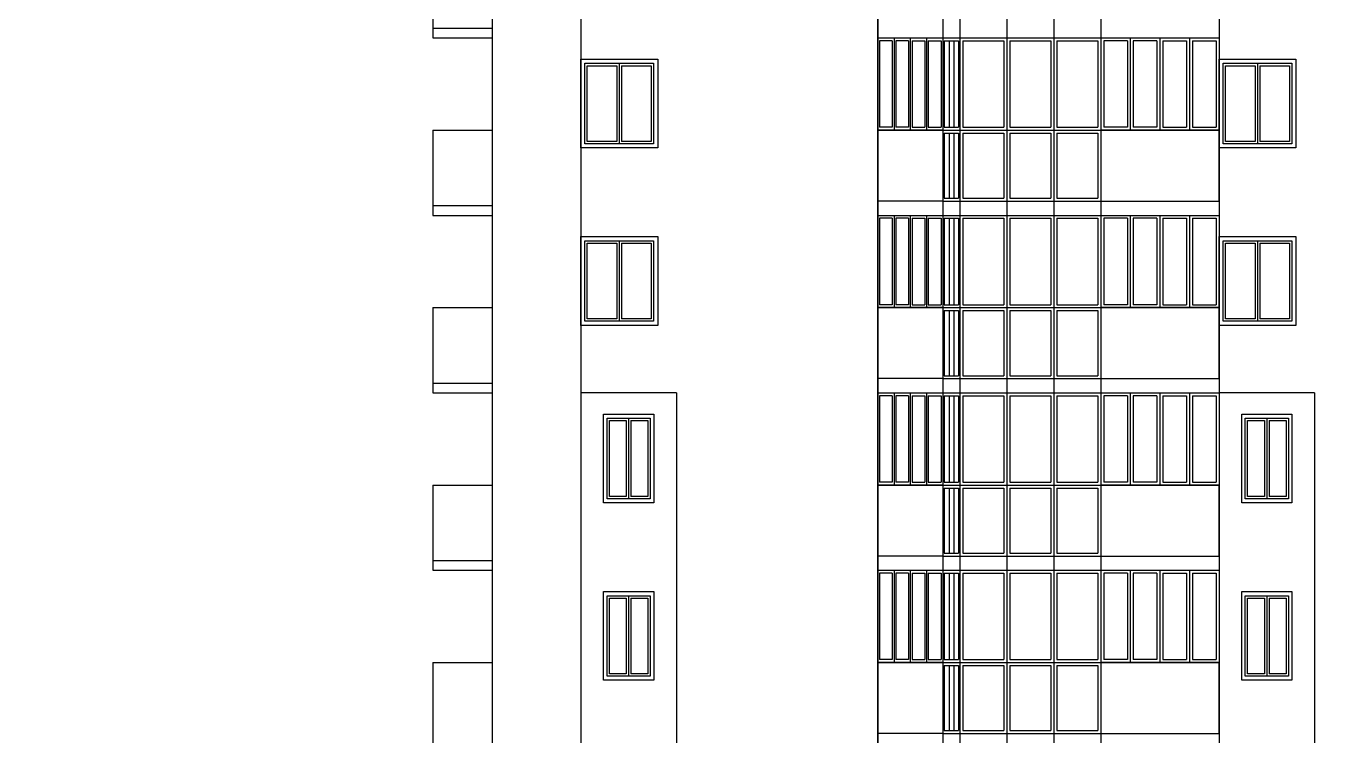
# Model space of a CAD drawing. Header units: inches. Extents: x -634 to 3638, y -6930911 to 5552.
# Drawn here: x 2306.56 to 2327.81, y 3409.74 to 3421.31 of the extents above; entities that cross this region are included whole.
import ezdxf

# ---------------------------------------------------------------- set-up
doc = ezdxf.new("R2010")
doc.units = ezdxf.units.IN
doc.header["$MEASUREMENT"] = 0
doc.linetypes.add('Dashed', pattern=[1128.888893, 564.444447, -564.444447])
for name, color, linetype, lineweight in [('ELEV', 134, 'Continuous', 18), ('фасады', 7, 'Continuous', 30), ('фасады2', 7, 'Continuous', 25)]:
    doc.layers.add(name, color=color, linetype=linetype, lineweight=lineweight)

msp = doc.modelspace()

# ---------------------------------------------------------------- hatches: boundary and pattern name
at = {"layer": 'ELEV', "linetype": 'Continuous'}
h = msp.add_hatch(dxfattribs=at)
h.set_pattern_fill('ANSI31', color=256, scale=0.01044, style=0)
h.set_pattern_definition([(45, (1262.311104, 3366.587935), (-0.02343928418428, 0.02343928418428), [])])
edge = h.paths.add_edge_path()
edge.add_ellipse((1445.78234, 3471.96182), major_axis=(0, 6932302.83262), ratio=0.00000001506, start_angle=89.999976115149, end_angle=270.000023884851)
edge.add_line((1445.67794, 3474.85168), (1445.67794, 3528.48347))
edge.add_line((1445.67794, 3528.48347), (1445.88675, 3528.48347))
edge.add_line((1445.88675, 3528.48347), (1445.88675, 3474.85168))

# ---------------------------------------------------------------- linework, layer by layer
at = {"layer": 'фасады', "color": 7, "ltscale": 100}
for p, q in [((2317.17038, 3415.33152), (2315.61057, 3415.33152)), ((2327.57975, 3415.33152), (2326.01994, 3415.33152))]:
    msp.add_line(p, q, dxfattribs=at)
for points in [[(2320.454, 3400.86201), (2320.454, 3426.90714)], [(2321.79484, 3426.90714), (2321.79484, 3400.86201)], [(2326.01994, 3426.90714), (2326.01994, 3400.86201)]]:
    msp.add_lwpolyline(points, dxfattribs=at)
at = {"layer": 'фасады', "color": 7, "linetype": 'Dashed', "ltscale": 100}
for points in [[(2314.16362, 3424.01323), (2314.16362, 3421.11933)], [(2315.61057, 3424.01323), (2315.61057, 3421.11933)], [(2313.19898, 3422.5084), (2313.19898, 3421.11933)], [(2314.16362, 3421.27367), (2313.19898, 3421.27367), (2313.19898, 3421.11933), (2314.16362, 3421.11933)], [(2314.16362, 3421.11933), (2314.16362, 3418.22543)], [(2315.61057, 3421.11933), (2315.61057, 3418.22543)], [(2313.19898, 3419.6145), (2313.19898, 3418.22543)], [(2313.19898, 3419.6145), (2314.16362, 3419.6145)], [(2314.16362, 3418.37977), (2313.19898, 3418.37977), (2313.19898, 3418.22543), (2314.16362, 3418.22543)], [(2314.16362, 3418.22543), (2314.16362, 3415.33152)], [(2315.61057, 3418.22543), (2315.61057, 3415.33152)], [(2313.19898, 3416.7206), (2313.19898, 3415.33152)], [(2313.19898, 3416.7206), (2314.16362, 3416.7206)], [(2314.16362, 3415.48587), (2313.19898, 3415.48587), (2313.19898, 3415.33152), (2314.16362, 3415.33152)], [(2314.16362, 3415.33152), (2314.16362, 3412.43762)], [(2315.61057, 3415.33152), (2315.61057, 3412.43762)], [(2317.17038, 3415.33152), (2317.17038, 3412.43762)], [(2327.57975, 3415.33152), (2327.57975, 3412.43762)], [(2313.19898, 3413.82669), (2313.19898, 3412.43762)], [(2313.19898, 3413.82669), (2314.16362, 3413.82669)], [(2314.16362, 3412.59196), (2313.19898, 3412.59196), (2313.19898, 3412.43762), (2314.16362, 3412.43762)], [(2314.16362, 3412.43762), (2314.16362, 3409.54372)], [(2315.61057, 3412.43762), (2315.61057, 3409.54372)], [(2317.17038, 3412.43762), (2317.17038, 3409.54372)], [(2327.57975, 3412.43762), (2327.57975, 3409.54372)], [(2313.19898, 3410.93279), (2313.19898, 3409.54372)], [(2313.19898, 3410.93279), (2314.16362, 3410.93279)]]:
    msp.add_lwpolyline(points, dxfattribs=at)
at = {"layer": 'фасады', "color": 7, "ltscale": 100}
for points in [[(2320.454, 3419.6145), (2321.5151, 3419.6145), (2321.5151, 3418.45694), (2320.454, 3418.45694)], [(2326.01994, 3419.6145), (2324.09067, 3419.6145), (2324.09067, 3418.45694), (2326.01994, 3418.45694)], [(2320.454, 3416.7206), (2321.5151, 3416.7206), (2321.5151, 3415.56304), (2320.454, 3415.56304)], [(2326.01994, 3416.7206), (2324.09067, 3416.7206), (2324.09067, 3415.56304), (2326.01994, 3415.56304)], [(2320.454, 3413.82669), (2321.5151, 3413.82669), (2321.5151, 3412.66913), (2320.454, 3412.66913)], [(2326.01994, 3413.82669), (2324.09067, 3413.82669), (2324.09067, 3412.66913), (2326.01994, 3412.66913)], [(2320.454, 3410.93279), (2321.5151, 3410.93279), (2321.5151, 3409.77523), (2320.454, 3409.77523)], [(2326.01994, 3410.93279), (2324.09067, 3410.93279), (2324.09067, 3409.77523), (2326.01994, 3409.77523)]]:
    msp.add_lwpolyline(points, close=True, dxfattribs=at)
at = {"layer": 'фасады2', "color": 7, "ltscale": 100}
for p, q in [((2315.67809, 3420.70454), (2316.79707, 3420.70454)), ((2315.67809, 3419.39264), (2315.67809, 3420.70454)), ((2315.71668, 3419.43122), (2315.71668, 3420.66595)), ((2315.71668, 3420.66595), (2316.199, 3420.66595)), ((2316.27617, 3420.66595), (2316.75848, 3420.66595)), ((2316.75848, 3420.66595), (2316.75848, 3419.43122)), ((2316.79707, 3420.70454), (2316.79707, 3419.39264)), ((2326.08746, 3420.70454), (2327.20644, 3420.70454)), ((2326.08746, 3419.39264), (2326.08746, 3420.70454)), ((2326.12605, 3419.43122), (2326.12605, 3420.66595)), ((2326.12605, 3420.66595), (2326.60837, 3420.66595)), ((2326.68554, 3420.66595), (2327.16785, 3420.66595)), ((2327.16785, 3420.66595), (2327.16785, 3419.43122)), ((2327.20644, 3420.70454), (2327.20644, 3419.39264)), ((2321.5151, 3419.6145), (2320.454, 3419.6145)), ((2321.5151, 3419.6145), (2320.454, 3419.6145)), ((2321.5151, 3419.6145), (2320.454, 3419.6145)), ((2326.01994, 3419.6145), (2324.09067, 3419.6145)), ((2326.01994, 3419.6145), (2324.09067, 3419.6145)), ((2326.01994, 3419.6145), (2324.09067, 3419.6145)), ((2316.79707, 3419.39264), (2315.67809, 3419.39264)), ((2316.199, 3419.43122), (2315.71668, 3419.43122)), ((2316.75848, 3419.43122), (2316.27617, 3419.43122)), ((2327.20644, 3419.39264), (2326.08746, 3419.39264)), ((2326.60837, 3419.43122), (2326.12605, 3419.43122)), ((2327.16785, 3419.43122), (2326.68554, 3419.43122)), ((2315.67809, 3417.81063), (2316.79707, 3417.81063)), ((2315.67809, 3416.49873), (2315.67809, 3417.81063)), ((2315.71668, 3416.53732), (2315.71668, 3417.77205)), ((2315.71668, 3417.77205), (2316.199, 3417.77205)), ((2316.27617, 3417.77205), (2316.75848, 3417.77205)), ((2316.75848, 3417.77205), (2316.75848, 3416.53732)), ((2316.79707, 3417.81063), (2316.79707, 3416.49873)), ((2326.08746, 3417.81063), (2327.20644, 3417.81063)), ((2326.08746, 3416.49873), (2326.08746, 3417.81063)), ((2326.12605, 3416.53732), (2326.12605, 3417.77205)), ((2326.12605, 3417.77205), (2326.60837, 3417.77205)), ((2326.68554, 3417.77205), (2327.16785, 3417.77205)), ((2327.16785, 3417.77205), (2327.16785, 3416.53732)), ((2327.20644, 3417.81063), (2327.20644, 3416.49873)), ((2316.199, 3416.53732), (2315.71668, 3416.53732)), ((2316.75848, 3416.53732), (2316.27617, 3416.53732)), ((2321.5151, 3416.7206), (2320.454, 3416.7206)), ((2321.5151, 3416.7206), (2320.454, 3416.7206)), ((2321.5151, 3416.7206), (2320.454, 3416.7206)), ((2326.01994, 3416.7206), (2324.09067, 3416.7206)), ((2326.01994, 3416.7206), (2324.09067, 3416.7206)), ((2326.01994, 3416.7206), (2324.09067, 3416.7206)), ((2326.60837, 3416.53732), (2326.12605, 3416.53732)), ((2327.16785, 3416.53732), (2326.68554, 3416.53732)), ((2316.79707, 3416.49873), (2315.67809, 3416.49873)), ((2327.20644, 3416.49873), (2326.08746, 3416.49873)), ((2316.03838, 3413.60483), (2316.03838, 3414.91673)), ((2316.03838, 3414.91673), (2316.74257, 3414.91673)), ((2316.07697, 3413.64341), (2316.07697, 3414.87815)), ((2316.07697, 3414.87815), (2316.35189, 3414.87815)), ((2316.42906, 3414.87815), (2316.70398, 3414.87815)), ((2316.70398, 3414.87815), (2316.70398, 3413.64341)), ((2316.74257, 3414.91673), (2316.74257, 3413.60483)), ((2326.44775, 3413.60483), (2326.44775, 3414.91673)), ((2326.44775, 3414.91673), (2327.15194, 3414.91673)), ((2326.48634, 3413.64341), (2326.48634, 3414.87815)), ((2326.48634, 3414.87815), (2326.76126, 3414.87815)), ((2326.83843, 3414.87815), (2327.11335, 3414.87815)), ((2327.11335, 3414.87815), (2327.11335, 3413.64341)), ((2327.15194, 3414.91673), (2327.15194, 3413.60483)), ((2321.5151, 3413.82669), (2320.454, 3413.82669)), ((2321.5151, 3413.82669), (2320.454, 3413.82669)), ((2326.01994, 3413.82669), (2324.09067, 3413.82669)), ((2326.01994, 3413.82669), (2324.09067, 3413.82669)), ((2316.74257, 3413.60483), (2316.03838, 3413.60483)), ((2316.35189, 3413.64341), (2316.07697, 3413.64341)), ((2316.70398, 3413.64341), (2316.42906, 3413.64341)), ((2327.15194, 3413.60483), (2326.44775, 3413.60483)), ((2326.76126, 3413.64341), (2326.48634, 3413.64341)), ((2327.11335, 3413.64341), (2326.83843, 3413.64341)), ((2316.03838, 3410.71093), (2316.03838, 3412.02283)), ((2316.03838, 3412.02283), (2316.74257, 3412.02283)), ((2316.07697, 3410.74951), (2316.07697, 3411.98424)), ((2316.07697, 3411.98424), (2316.35189, 3411.98424)), ((2316.42906, 3411.98424), (2316.70398, 3411.98424)), ((2316.70398, 3411.98424), (2316.70398, 3410.74951)), ((2316.74257, 3412.02283), (2316.74257, 3410.71093)), ((2326.44775, 3410.71093), (2326.44775, 3412.02283)), ((2326.44775, 3412.02283), (2327.15194, 3412.02283)), ((2326.48634, 3410.74951), (2326.48634, 3411.98424)), ((2326.48634, 3411.98424), (2326.76126, 3411.98424)), ((2326.83843, 3411.98424), (2327.11335, 3411.98424)), ((2327.11335, 3411.98424), (2327.11335, 3410.74951)), ((2327.15194, 3412.02283), (2327.15194, 3410.71093)), ((2321.5151, 3410.93279), (2320.454, 3410.93279)), ((2326.01994, 3410.93279), (2324.09067, 3410.93279)), ((2316.74257, 3410.71093), (2316.03838, 3410.71093)), ((2316.35189, 3410.74951), (2316.07697, 3410.74951)), ((2316.70398, 3410.74951), (2316.42906, 3410.74951)), ((2327.15194, 3410.71093), (2326.44775, 3410.71093)), ((2326.76126, 3410.74951), (2326.48634, 3410.74951)), ((2327.11335, 3410.74951), (2326.83843, 3410.74951))]:
    msp.add_line(p, q, dxfattribs=at)
at = {"layer": 'фасады2', "color": 7, "linetype": 'Dashed', "ltscale": 100}
for points in [[(2320.454, 3424.01323), (2320.454, 3421.11933)], [(2320.454, 3424.01323), (2320.454, 3421.11933)], [(2320.454, 3424.01323), (2320.454, 3421.11933)], [(2321.5151, 3424.01323), (2321.5151, 3421.11933)], [(2321.5151, 3424.01323), (2321.5151, 3421.11933)], [(2321.5151, 3424.01323), (2321.5151, 3421.11933)], [(2321.79484, 3424.01323), (2321.79484, 3421.11933)], [(2321.79484, 3424.01323), (2321.79484, 3421.11933)], [(2321.79484, 3424.01323), (2321.79484, 3421.11933)], [(2322.55979, 3424.01323), (2322.55979, 3421.11933)], [(2323.32475, 3424.01323), (2323.32475, 3421.11933)], [(2324.09067, 3424.01323), (2324.09067, 3421.11933)], [(2324.09067, 3424.01323), (2324.09067, 3421.11933)], [(2324.09067, 3424.01323), (2324.09067, 3421.11933)], [(2326.01994, 3424.01323), (2326.01994, 3421.11933)], [(2326.01994, 3424.01323), (2326.01994, 3421.11933)], [(2326.01994, 3424.01323), (2326.01994, 3421.11933)], [(2320.454, 3421.11933), (2320.454, 3418.22543)], [(2320.454, 3421.11933), (2320.454, 3418.22543)], [(2320.454, 3421.11933), (2320.454, 3418.22543)], [(2320.454, 3421.11933), (2326.01994, 3421.11933)], [(2320.454, 3421.11933), (2326.01994, 3421.11933)], [(2320.48294, 3421.0711), (2320.48294, 3419.66273)], [(2320.69033, 3421.0711), (2320.48294, 3421.0711)], [(2320.69033, 3421.0711), (2320.69033, 3419.66273)], [(2320.71927, 3421.11933), (2320.71927, 3419.6145)], [(2320.74821, 3421.0711), (2320.74821, 3419.66273)], [(2320.95561, 3421.0711), (2320.74821, 3421.0711)], [(2320.95561, 3421.0711), (2320.95561, 3419.66273)], [(2320.98455, 3421.11933), (2320.98455, 3419.6145)], [(2321.01349, 3421.0711), (2321.01349, 3419.66273)], [(2321.01349, 3421.0711), (2321.22088, 3421.0711)], [(2321.22088, 3421.0711), (2321.22088, 3419.66273)], [(2321.24982, 3421.11933), (2321.24982, 3419.6145)], [(2321.27876, 3421.0711), (2321.27876, 3419.66273)], [(2321.27876, 3421.0711), (2321.48616, 3421.0711)], [(2321.48616, 3421.0711), (2321.48616, 3419.66273)], [(2321.5151, 3421.11933), (2321.5151, 3418.22543)], [(2321.5151, 3421.11933), (2321.5151, 3418.22543)], [(2321.5151, 3421.11933), (2321.5151, 3418.22543)], [(2321.53921, 3421.0711), (2321.77072, 3421.0711)], [(2321.79484, 3421.11933), (2321.79484, 3418.22543)], [(2321.79484, 3421.11933), (2321.79484, 3418.22543)], [(2321.79484, 3421.11933), (2321.79484, 3418.22543)], [(2321.84307, 3421.0711), (2322.51156, 3421.0711)], [(2322.55979, 3421.11933), (2322.55979, 3418.22543)], [(2322.60803, 3421.0711), (2323.27652, 3421.0711)], [(2323.32475, 3421.11933), (2323.32475, 3418.22543)], [(2323.37298, 3421.0711), (2324.04147, 3421.0711)], [(2324.09067, 3421.11933), (2324.09067, 3418.22543)], [(2324.09067, 3421.11933), (2324.09067, 3418.22543)], [(2324.09067, 3421.11933), (2324.09067, 3418.22543)], [(2324.52476, 3421.0711), (2324.1389, 3421.0711)], [(2324.52476, 3421.0711), (2324.52476, 3419.66273)], [(2324.57299, 3421.11933), (2324.57299, 3419.6145)], [(2324.62122, 3421.0711), (2324.62122, 3419.66273)], [(2325.00707, 3421.0711), (2324.62122, 3421.0711)], [(2325.00707, 3421.0711), (2325.00707, 3419.66273)], [(2325.0553, 3421.11933), (2325.0553, 3419.6145)], [(2325.10354, 3421.0711), (2325.10354, 3419.66273)], [(2325.10354, 3421.0711), (2325.48939, 3421.0711)], [(2325.48939, 3421.0711), (2325.48939, 3419.66273)], [(2325.53762, 3421.11933), (2325.53762, 3419.6145)], [(2325.58585, 3421.0711), (2325.58585, 3419.66273)], [(2325.58585, 3421.0711), (2325.97171, 3421.0711)], [(2326.01994, 3421.11933), (2326.01994, 3418.22543)], [(2326.01994, 3421.11933), (2326.01994, 3418.22543)], [(2326.01994, 3421.11933), (2326.01994, 3418.22543)], [(2320.454, 3419.6145), (2326.01994, 3419.6145)], [(2320.454, 3419.6145), (2326.01994, 3419.6145)], [(2320.69033, 3419.66273), (2320.48294, 3419.66273)], [(2320.95561, 3419.66273), (2320.74821, 3419.66273)], [(2321.01349, 3419.66273), (2321.22088, 3419.66273)], [(2321.27876, 3419.66273), (2321.48616, 3419.66273)], [(2321.53921, 3419.66273), (2321.77072, 3419.66273)], [(2321.53921, 3419.56627), (2321.77072, 3419.56627)], [(2321.84307, 3419.66273), (2322.51156, 3419.66273)], [(2321.84307, 3419.56627), (2322.51156, 3419.56627)], [(2322.60803, 3419.66273), (2323.27652, 3419.66273)], [(2322.60803, 3419.56627), (2323.27652, 3419.56627)], [(2323.37298, 3419.66273), (2324.04147, 3419.66273)], [(2323.37298, 3419.56627), (2324.04147, 3419.56627)], [(2324.52476, 3419.66273), (2324.1389, 3419.66273)], [(2325.00707, 3419.66273), (2324.62122, 3419.66273)], [(2325.10354, 3419.66273), (2325.48939, 3419.66273)], [(2325.58585, 3419.66273), (2325.97171, 3419.66273)], [(2321.5151, 3418.45694), (2324.09067, 3418.45694)], [(2321.53921, 3418.50517), (2321.77072, 3418.50517)], [(2321.84307, 3418.50517), (2322.51156, 3418.50517)], [(2322.60803, 3418.50517), (2323.27652, 3418.50517)], [(2323.37298, 3418.50517), (2324.04147, 3418.50517)], [(2320.454, 3418.22543), (2320.454, 3415.33152)], [(2320.454, 3418.22543), (2320.454, 3415.33152)], [(2320.454, 3418.22543), (2320.454, 3415.33152)], [(2320.454, 3418.22543), (2326.01994, 3418.22543)], [(2320.454, 3418.22543), (2326.01994, 3418.22543)], [(2320.48294, 3418.1772), (2320.48294, 3416.76883)], [(2320.69033, 3418.1772), (2320.48294, 3418.1772)], [(2320.69033, 3418.1772), (2320.69033, 3416.76883)], [(2320.71927, 3418.22543), (2320.71927, 3416.7206)], [(2320.74821, 3418.1772), (2320.74821, 3416.76883)], [(2320.95561, 3418.1772), (2320.74821, 3418.1772)], [(2320.95561, 3418.1772), (2320.95561, 3416.76883)], [(2320.98455, 3418.22543), (2320.98455, 3416.7206)], [(2321.01349, 3418.1772), (2321.01349, 3416.76883)], [(2321.01349, 3418.1772), (2321.22088, 3418.1772)], [(2321.22088, 3418.1772), (2321.22088, 3416.76883)], [(2321.24982, 3418.22543), (2321.24982, 3416.7206)], [(2321.27876, 3418.1772), (2321.27876, 3416.76883)], [(2321.27876, 3418.1772), (2321.48616, 3418.1772)], [(2321.48616, 3418.1772), (2321.48616, 3416.76883)], [(2321.5151, 3418.22543), (2321.5151, 3415.33152)], [(2321.5151, 3418.22543), (2321.5151, 3415.33152)], [(2321.5151, 3418.22543), (2321.5151, 3415.33152)], [(2321.53921, 3418.1772), (2321.77072, 3418.1772)], [(2321.79484, 3418.22543), (2321.79484, 3415.33152)], [(2321.79484, 3418.22543), (2321.79484, 3415.33152)], [(2321.79484, 3418.22543), (2321.79484, 3415.33152)], [(2321.84307, 3418.1772), (2322.51156, 3418.1772)], [(2322.55979, 3418.22543), (2322.55979, 3415.33152)], [(2322.60803, 3418.1772), (2323.27652, 3418.1772)], [(2323.32475, 3418.22543), (2323.32475, 3415.33152)], [(2323.37298, 3418.1772), (2324.04147, 3418.1772)], [(2324.09067, 3418.22543), (2324.09067, 3415.33152)], [(2324.09067, 3418.22543), (2324.09067, 3415.33152)], [(2324.09067, 3418.22543), (2324.09067, 3415.33152)], [(2324.52476, 3418.1772), (2324.1389, 3418.1772)], [(2324.52476, 3418.1772), (2324.52476, 3416.76883)], [(2324.57299, 3418.22543), (2324.57299, 3416.7206)], [(2324.62122, 3418.1772), (2324.62122, 3416.76883)], [(2325.00707, 3418.1772), (2324.62122, 3418.1772)], [(2325.00707, 3418.1772), (2325.00707, 3416.76883)], [(2325.0553, 3418.22543), (2325.0553, 3416.7206)], [(2325.10354, 3418.1772), (2325.10354, 3416.76883)], [(2325.10354, 3418.1772), (2325.48939, 3418.1772)], [(2325.48939, 3418.1772), (2325.48939, 3416.76883)], [(2325.53762, 3418.22543), (2325.53762, 3416.7206)], [(2325.58585, 3418.1772), (2325.58585, 3416.76883)], [(2325.58585, 3418.1772), (2325.97171, 3418.1772)], [(2326.01994, 3418.22543), (2326.01994, 3415.33152)], [(2326.01994, 3418.22543), (2326.01994, 3415.33152)], [(2326.01994, 3418.22543), (2326.01994, 3415.33152)], [(2320.69033, 3416.76883), (2320.48294, 3416.76883)], [(2320.95561, 3416.76883), (2320.74821, 3416.76883)], [(2321.01349, 3416.76883), (2321.22088, 3416.76883)], [(2321.27876, 3416.76883), (2321.48616, 3416.76883)], [(2321.53921, 3416.76883), (2321.77072, 3416.76883)], [(2321.84307, 3416.76883), (2322.51156, 3416.76883)], [(2322.60803, 3416.76883), (2323.27652, 3416.76883)], [(2323.37298, 3416.76883), (2324.04147, 3416.76883)], [(2324.52476, 3416.76883), (2324.1389, 3416.76883)], [(2325.00707, 3416.76883), (2324.62122, 3416.76883)], [(2325.10354, 3416.76883), (2325.48939, 3416.76883)], [(2325.58585, 3416.76883), (2325.97171, 3416.76883)], [(2320.454, 3416.7206), (2326.01994, 3416.7206)], [(2320.454, 3416.7206), (2326.01994, 3416.7206)], [(2321.53921, 3416.67237), (2321.77072, 3416.67237)], [(2321.84307, 3416.67237), (2322.51156, 3416.67237)], [(2322.60803, 3416.67237), (2323.27652, 3416.67237)], [(2323.37298, 3416.67237), (2324.04147, 3416.67237)], [(2321.5151, 3415.56304), (2324.09067, 3415.56304)], [(2321.53921, 3415.61127), (2321.77072, 3415.61127)], [(2321.84307, 3415.61127), (2322.51156, 3415.61127)], [(2322.60803, 3415.61127), (2323.27652, 3415.61127)], [(2323.37298, 3415.61127), (2324.04147, 3415.61127)], [(2320.454, 3415.33152), (2320.454, 3412.43762)], [(2320.454, 3415.33152), (2320.454, 3412.43762)], [(2320.454, 3415.33152), (2326.01994, 3415.33152)], [(2320.454, 3415.33152), (2326.01994, 3415.33152)], [(2320.48294, 3415.28329), (2320.48294, 3413.87493)], [(2320.69033, 3415.28329), (2320.48294, 3415.28329)], [(2320.69033, 3415.28329), (2320.69033, 3413.87493)], [(2320.71927, 3415.33152), (2320.71927, 3413.82669)], [(2320.74821, 3415.28329), (2320.74821, 3413.87493)], [(2320.95561, 3415.28329), (2320.74821, 3415.28329)], [(2320.95561, 3415.28329), (2320.95561, 3413.87493)], [(2320.98455, 3415.33152), (2320.98455, 3413.82669)], [(2321.01349, 3415.28329), (2321.01349, 3413.87493)], [(2321.01349, 3415.28329), (2321.22088, 3415.28329)], [(2321.22088, 3415.28329), (2321.22088, 3413.87493)], [(2321.24982, 3415.33152), (2321.24982, 3413.82669)], [(2321.27876, 3415.28329), (2321.27876, 3413.87493)], [(2321.27876, 3415.28329), (2321.48616, 3415.28329)], [(2321.48616, 3415.28329), (2321.48616, 3413.87493)], [(2321.5151, 3415.33152), (2321.5151, 3412.43762)], [(2321.5151, 3415.33152), (2321.5151, 3412.43762)], [(2321.53921, 3415.28329), (2321.77072, 3415.28329)], [(2321.79484, 3415.33152), (2321.79484, 3412.43762)], [(2321.79484, 3415.33152), (2321.79484, 3412.43762)], [(2321.84307, 3415.28329), (2322.51156, 3415.28329)], [(2322.55979, 3415.33152), (2322.55979, 3412.43762)], [(2322.60803, 3415.28329), (2323.27652, 3415.28329)], [(2323.32475, 3415.33152), (2323.32475, 3412.43762)], [(2323.37298, 3415.28329), (2324.04147, 3415.28329)], [(2324.09067, 3415.33152), (2324.09067, 3412.43762)], [(2324.09067, 3415.33152), (2324.09067, 3412.43762)], [(2324.52476, 3415.28329), (2324.1389, 3415.28329)], [(2324.52476, 3415.28329), (2324.52476, 3413.87493)], [(2324.57299, 3415.33152), (2324.57299, 3413.82669)], [(2324.62122, 3415.28329), (2324.62122, 3413.87493)], [(2325.00707, 3415.28329), (2324.62122, 3415.28329)], [(2325.00707, 3415.28329), (2325.00707, 3413.87493)], [(2325.0553, 3415.33152), (2325.0553, 3413.82669)], [(2325.10354, 3415.28329), (2325.10354, 3413.87493)], [(2325.10354, 3415.28329), (2325.48939, 3415.28329)], [(2325.48939, 3415.28329), (2325.48939, 3413.87493)], [(2325.53762, 3415.33152), (2325.53762, 3413.82669)], [(2325.58585, 3415.28329), (2325.58585, 3413.87493)], [(2325.58585, 3415.28329), (2325.97171, 3415.28329)], [(2326.01994, 3415.33152), (2326.01994, 3412.43762)], [(2326.01994, 3415.33152), (2326.01994, 3412.43762)], [(2320.454, 3413.82669), (2326.01994, 3413.82669)], [(2320.454, 3413.82669), (2326.01994, 3413.82669)], [(2320.69033, 3413.87493), (2320.48294, 3413.87493)], [(2320.95561, 3413.87493), (2320.74821, 3413.87493)], [(2321.01349, 3413.87493), (2321.22088, 3413.87493)], [(2321.27876, 3413.87493), (2321.48616, 3413.87493)], [(2321.53921, 3413.87493), (2321.77072, 3413.87493)], [(2321.53921, 3413.77846), (2321.77072, 3413.77846)], [(2321.84307, 3413.87493), (2322.51156, 3413.87493)], [(2321.84307, 3413.77846), (2322.51156, 3413.77846)], [(2322.60803, 3413.87493), (2323.27652, 3413.87493)], [(2322.60803, 3413.77846), (2323.27652, 3413.77846)], [(2323.37298, 3413.87493), (2324.04147, 3413.87493)], [(2323.37298, 3413.77846), (2324.04147, 3413.77846)], [(2324.52476, 3413.87493), (2324.1389, 3413.87493)], [(2325.00707, 3413.87493), (2324.62122, 3413.87493)], [(2325.10354, 3413.87493), (2325.48939, 3413.87493)], [(2325.58585, 3413.87493), (2325.97171, 3413.87493)], [(2321.53921, 3412.71737), (2321.77072, 3412.71737)], [(2321.84307, 3412.71737), (2322.51156, 3412.71737)], [(2322.60803, 3412.71737), (2323.27652, 3412.71737)], [(2323.37298, 3412.71737), (2324.04147, 3412.71737)], [(2321.5151, 3412.66913), (2324.09067, 3412.66913)], [(2320.454, 3412.43762), (2320.454, 3409.54372)], [(2320.454, 3412.43762), (2326.01994, 3412.43762)], [(2320.48294, 3412.38939), (2320.48294, 3410.98102)], [(2320.69033, 3412.38939), (2320.48294, 3412.38939)], [(2320.69033, 3412.38939), (2320.69033, 3410.98102)], [(2320.71927, 3412.43762), (2320.71927, 3410.93279)], [(2320.74821, 3412.38939), (2320.74821, 3410.98102)], [(2320.95561, 3412.38939), (2320.74821, 3412.38939)], [(2320.95561, 3412.38939), (2320.95561, 3410.98102)], [(2320.98455, 3412.43762), (2320.98455, 3410.93279)], [(2321.01349, 3412.38939), (2321.01349, 3410.98102)], [(2321.01349, 3412.38939), (2321.22088, 3412.38939)], [(2321.22088, 3412.38939), (2321.22088, 3410.98102)], [(2321.24982, 3412.43762), (2321.24982, 3410.93279)], [(2321.27876, 3412.38939), (2321.27876, 3410.98102)], [(2321.27876, 3412.38939), (2321.48616, 3412.38939)], [(2321.48616, 3412.38939), (2321.48616, 3410.98102)], [(2321.5151, 3412.43762), (2321.5151, 3409.54372)], [(2321.53921, 3412.38939), (2321.77072, 3412.38939)], [(2321.79484, 3412.43762), (2321.79484, 3409.54372)], [(2321.84307, 3412.38939), (2322.51156, 3412.38939)], [(2322.55979, 3412.43762), (2322.55979, 3409.54372)], [(2322.60803, 3412.38939), (2323.27652, 3412.38939)], [(2323.32475, 3412.43762), (2323.32475, 3409.54372)], [(2323.37298, 3412.38939), (2324.04147, 3412.38939)], [(2324.09067, 3412.43762), (2324.09067, 3409.54372)], [(2324.52476, 3412.38939), (2324.1389, 3412.38939)], [(2324.52476, 3412.38939), (2324.52476, 3410.98102)], [(2324.57299, 3412.43762), (2324.57299, 3410.93279)], [(2324.62122, 3412.38939), (2324.62122, 3410.98102)], [(2325.00707, 3412.38939), (2324.62122, 3412.38939)], [(2325.00707, 3412.38939), (2325.00707, 3410.98102)], [(2325.0553, 3412.43762), (2325.0553, 3410.93279)], [(2325.10354, 3412.38939), (2325.10354, 3410.98102)], [(2325.10354, 3412.38939), (2325.48939, 3412.38939)], [(2325.48939, 3412.38939), (2325.48939, 3410.98102)], [(2325.53762, 3412.43762), (2325.53762, 3410.93279)], [(2325.58585, 3412.38939), (2325.58585, 3410.98102)], [(2325.58585, 3412.38939), (2325.97171, 3412.38939)], [(2326.01994, 3412.43762), (2326.01994, 3409.54372)], [(2320.454, 3410.93279), (2326.01994, 3410.93279)], [(2320.454, 3410.93279), (2326.01994, 3410.93279)], [(2320.69033, 3410.98102), (2320.48294, 3410.98102)], [(2320.95561, 3410.98102), (2320.74821, 3410.98102)], [(2321.01349, 3410.98102), (2321.22088, 3410.98102)], [(2321.27876, 3410.98102), (2321.48616, 3410.98102)], [(2321.53921, 3410.98102), (2321.77072, 3410.98102)], [(2321.53921, 3410.88456), (2321.77072, 3410.88456)], [(2321.84307, 3410.98102), (2322.51156, 3410.98102)], [(2321.84307, 3410.88456), (2322.51156, 3410.88456)], [(2322.60803, 3410.98102), (2323.27652, 3410.98102)], [(2322.60803, 3410.88456), (2323.27652, 3410.88456)], [(2323.37298, 3410.98102), (2324.04147, 3410.98102)], [(2323.37298, 3410.88456), (2324.04147, 3410.88456)], [(2324.52476, 3410.98102), (2324.1389, 3410.98102)], [(2325.00707, 3410.98102), (2324.62122, 3410.98102)], [(2325.10354, 3410.98102), (2325.48939, 3410.98102)], [(2325.58585, 3410.98102), (2325.97171, 3410.98102)], [(2321.5151, 3409.77523), (2321.5151, 3406.88133)], [(2321.5151, 3409.77523), (2324.09067, 3409.77523)], [(2321.53921, 3409.82346), (2321.77072, 3409.82346)], [(2321.84307, 3409.82346), (2322.51156, 3409.82346)], [(2322.60803, 3409.82346), (2323.27652, 3409.82346)], [(2323.37298, 3409.82346), (2324.04147, 3409.82346)]]:
    msp.add_lwpolyline(points, dxfattribs=at)
at = {"layer": 'фасады2', "color": 7, "ltscale": 100}
for points in [[(2324.09067, 3424.01323), (2324.09067, 3421.11933)], [(2321.53921, 3421.0711), (2321.53921, 3419.66273)], [(2321.61638, 3421.0711), (2321.61638, 3419.66273)], [(2321.69355, 3421.0711), (2321.69355, 3419.66273)], [(2321.77072, 3421.0711), (2321.77072, 3419.66273)], [(2321.84307, 3421.0711), (2321.84307, 3419.66273)], [(2322.51156, 3421.0711), (2322.51156, 3419.66273)], [(2322.60803, 3421.0711), (2322.60803, 3419.66273)], [(2323.27652, 3421.0711), (2323.27652, 3419.66273)], [(2323.37298, 3421.0711), (2323.37298, 3419.66273)], [(2324.04147, 3421.0711), (2324.04147, 3419.66273)], [(2324.09067, 3421.11933), (2324.09067, 3418.22543)], [(2324.1389, 3421.0711), (2324.1389, 3419.66273)], [(2325.97171, 3421.0711), (2325.97171, 3419.66273)], [(2316.199, 3420.66595), (2316.199, 3419.43122)], [(2316.23758, 3420.70454), (2316.23758, 3419.39264)], [(2316.27617, 3420.66595), (2316.27617, 3419.43122)], [(2326.60837, 3420.66595), (2326.60837, 3419.43122)], [(2326.64695, 3420.70454), (2326.64695, 3419.39264)], [(2326.68554, 3420.66595), (2326.68554, 3419.43122)], [(2321.53921, 3419.56627), (2321.53921, 3418.50517)], [(2321.61638, 3419.56627), (2321.61638, 3418.50517)], [(2321.69355, 3419.56627), (2321.69355, 3418.50517)], [(2321.77072, 3419.56627), (2321.77072, 3418.50517)], [(2321.84307, 3419.56627), (2321.84307, 3418.50517)], [(2322.51156, 3419.56627), (2322.51156, 3418.50517)], [(2322.60803, 3419.56627), (2322.60803, 3418.50517)], [(2323.27652, 3419.56627), (2323.27652, 3418.50517)], [(2323.37298, 3419.56627), (2323.37298, 3418.50517)], [(2324.04147, 3419.56627), (2324.04147, 3418.50517)], [(2321.53921, 3418.1772), (2321.53921, 3416.76883)], [(2321.61638, 3418.1772), (2321.61638, 3416.76883)], [(2321.69355, 3418.1772), (2321.69355, 3416.76883)], [(2321.77072, 3418.1772), (2321.77072, 3416.76883)], [(2321.84307, 3418.1772), (2321.84307, 3416.76883)], [(2322.51156, 3418.1772), (2322.51156, 3416.76883)], [(2322.60803, 3418.1772), (2322.60803, 3416.76883)], [(2323.27652, 3418.1772), (2323.27652, 3416.76883)], [(2323.37298, 3418.1772), (2323.37298, 3416.76883)], [(2324.04147, 3418.1772), (2324.04147, 3416.76883)], [(2324.09067, 3418.22543), (2324.09067, 3415.33152)], [(2324.1389, 3418.1772), (2324.1389, 3416.76883)], [(2325.97171, 3418.1772), (2325.97171, 3416.76883)], [(2316.199, 3417.77205), (2316.199, 3416.53732)], [(2316.23758, 3417.81063), (2316.23758, 3416.49873)], [(2316.27617, 3417.77205), (2316.27617, 3416.53732)], [(2326.60837, 3417.77205), (2326.60837, 3416.53732)], [(2326.64695, 3417.81063), (2326.64695, 3416.49873)], [(2326.68554, 3417.77205), (2326.68554, 3416.53732)], [(2321.53921, 3416.67237), (2321.53921, 3415.61127)], [(2321.61638, 3416.67237), (2321.61638, 3415.61127)], [(2321.69355, 3416.67237), (2321.69355, 3415.61127)], [(2321.77072, 3416.67237), (2321.77072, 3415.61127)], [(2321.84307, 3416.67237), (2321.84307, 3415.61127)], [(2322.51156, 3416.67237), (2322.51156, 3415.61127)], [(2322.60803, 3416.67237), (2322.60803, 3415.61127)], [(2323.27652, 3416.67237), (2323.27652, 3415.61127)], [(2323.37298, 3416.67237), (2323.37298, 3415.61127)], [(2324.04147, 3416.67237), (2324.04147, 3415.61127)], [(2321.53921, 3415.28329), (2321.53921, 3413.87493)], [(2321.61638, 3415.28329), (2321.61638, 3413.87493)], [(2321.69355, 3415.28329), (2321.69355, 3413.87493)], [(2321.77072, 3415.28329), (2321.77072, 3413.87493)], [(2321.84307, 3415.28329), (2321.84307, 3413.87493)], [(2322.51156, 3415.28329), (2322.51156, 3413.87493)], [(2322.60803, 3415.28329), (2322.60803, 3413.87493)], [(2323.27652, 3415.28329), (2323.27652, 3413.87493)], [(2323.37298, 3415.28329), (2323.37298, 3413.87493)], [(2324.04147, 3415.28329), (2324.04147, 3413.87493)], [(2324.09067, 3415.33152), (2324.09067, 3412.43762)], [(2324.1389, 3415.28329), (2324.1389, 3413.87493)], [(2325.97171, 3415.28329), (2325.97171, 3413.87493)], [(2316.35189, 3414.87815), (2316.35189, 3413.64341)], [(2316.35189, 3414.87815), (2316.35189, 3413.64341)], [(2316.39048, 3414.91673), (2316.39048, 3413.60483)], [(2316.42906, 3414.87815), (2316.42906, 3413.64341)], [(2326.76126, 3414.87815), (2326.76126, 3413.64341)], [(2326.76126, 3414.87815), (2326.76126, 3413.64341)], [(2326.79985, 3414.91673), (2326.79985, 3413.60483)], [(2326.83843, 3414.87815), (2326.83843, 3413.64341)], [(2321.53921, 3413.77846), (2321.53921, 3412.71737)], [(2321.61638, 3413.77846), (2321.61638, 3412.71737)], [(2321.69355, 3413.77846), (2321.69355, 3412.71737)], [(2321.77072, 3413.77846), (2321.77072, 3412.71737)], [(2321.84307, 3413.77846), (2321.84307, 3412.71737)], [(2322.51156, 3413.77846), (2322.51156, 3412.71737)], [(2322.60803, 3413.77846), (2322.60803, 3412.71737)], [(2323.27652, 3413.77846), (2323.27652, 3412.71737)], [(2323.37298, 3413.77846), (2323.37298, 3412.71737)], [(2324.04147, 3413.77846), (2324.04147, 3412.71737)], [(2321.53921, 3412.38939), (2321.53921, 3410.98102)], [(2321.61638, 3412.38939), (2321.61638, 3410.98102)], [(2321.69355, 3412.38939), (2321.69355, 3410.98102)], [(2321.77072, 3412.38939), (2321.77072, 3410.98102)], [(2321.84307, 3412.38939), (2321.84307, 3410.98102)], [(2322.51156, 3412.38939), (2322.51156, 3410.98102)], [(2322.60803, 3412.38939), (2322.60803, 3410.98102)], [(2323.27652, 3412.38939), (2323.27652, 3410.98102)], [(2323.37298, 3412.38939), (2323.37298, 3410.98102)], [(2324.04147, 3412.38939), (2324.04147, 3410.98102)], [(2324.09067, 3412.43762), (2324.09067, 3409.54372)], [(2324.1389, 3412.38939), (2324.1389, 3410.98102)], [(2325.97171, 3412.38939), (2325.97171, 3410.98102)], [(2316.35189, 3411.98424), (2316.35189, 3410.74951)], [(2316.35189, 3411.98424), (2316.35189, 3410.74951)], [(2316.39048, 3412.02283), (2316.39048, 3410.71093)], [(2316.42906, 3411.98424), (2316.42906, 3410.74951)], [(2326.76126, 3411.98424), (2326.76126, 3410.74951)], [(2326.76126, 3411.98424), (2326.76126, 3410.74951)], [(2326.79985, 3412.02283), (2326.79985, 3410.71093)], [(2326.83843, 3411.98424), (2326.83843, 3410.74951)], [(2321.53921, 3410.88456), (2321.53921, 3409.82346)], [(2321.61638, 3410.88456), (2321.61638, 3409.82346)], [(2321.69355, 3410.88456), (2321.69355, 3409.82346)], [(2321.77072, 3410.88456), (2321.77072, 3409.82346)], [(2321.84307, 3410.88456), (2321.84307, 3409.82346)], [(2322.51156, 3410.88456), (2322.51156, 3409.82346)], [(2322.60803, 3410.88456), (2322.60803, 3409.82346)], [(2323.27652, 3410.88456), (2323.27652, 3409.82346)], [(2323.37298, 3410.88456), (2323.37298, 3409.82346)], [(2324.04147, 3410.88456), (2324.04147, 3409.82346)]]:
    msp.add_lwpolyline(points, dxfattribs=at)
for points in [[(2315.61057, 3420.77206), (2316.86459, 3420.77206), (2316.86459, 3419.32511), (2315.61057, 3419.32511)], [(2326.01994, 3420.77206), (2327.27396, 3420.77206), (2327.27396, 3419.32511), (2326.01994, 3419.32511)], [(2315.61057, 3417.87816), (2316.86459, 3417.87816), (2316.86459, 3416.43121), (2315.61057, 3416.43121)], [(2326.01994, 3417.87816), (2327.27396, 3417.87816), (2327.27396, 3416.43121), (2326.01994, 3416.43121)], [(2315.98051, 3414.98426), (2316.80045, 3414.98426), (2316.80045, 3413.5373), (2315.98051, 3413.5373)], [(2326.38988, 3414.98426), (2327.20981, 3414.98426), (2327.20981, 3413.5373), (2326.38988, 3413.5373)], [(2315.98051, 3412.09035), (2316.80045, 3412.09035), (2316.80045, 3410.6434), (2315.98051, 3410.6434)], [(2326.38988, 3412.09035), (2327.20981, 3412.09035), (2327.20981, 3410.6434), (2326.38988, 3410.6434)]]:
    msp.add_lwpolyline(points, close=True, dxfattribs=at)

doc.saveas('drawing.dxf')
